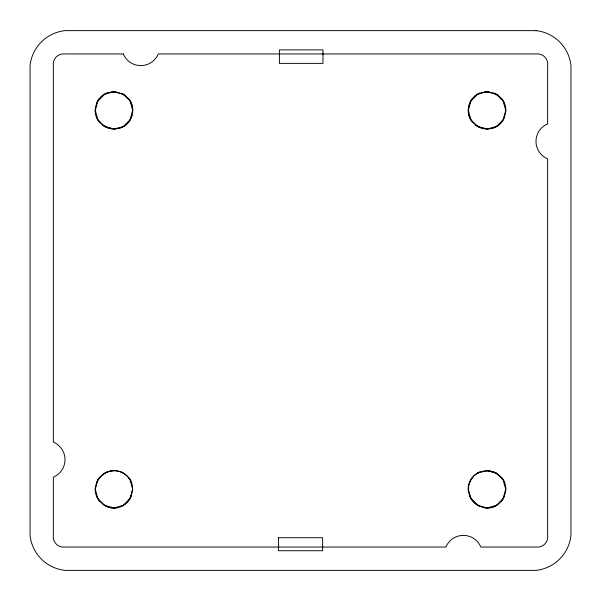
<?xml version="1.0" encoding="UTF-8"?>
<svg xmlns="http://www.w3.org/2000/svg" width="601" height="601" viewBox="0 0 601 601"><rect width="100%" height="100%" fill="white"/><g stroke="black" fill="none" stroke-linecap="round" stroke-linejoin="round"><path stroke-width="0.9" d="M132.002 115.212C138.508 91.885 101.997 82.104 95.965 105.558C89.459 128.884 125.97 138.666 132.002 115.212A18.654 18.654 0 0 1 128.779 121.74M468.998 105.558C462.492 128.884 499.003 138.666 505.035 115.212C511.541 91.885 475.03 82.104 468.998 105.558A18.654 18.654 0 0 1 472.221 99.03M477.69 473.1C451.486 490.581 486.269 524.508 503.172 498.575C517.176 470.966 470.41 457.812 468.367 489.252L470.861 498.575L477.69 505.403L487.02 507.905L496.343 505.403L503.172 498.575L505.666 489.252L503.172 479.921L496.343 473.1L487.02 470.598L477.69 473.1A18.654 18.654 0 0 1 479.876 472.018M123.31 473.1C114.167 468.284 103.334 471.192 97.828 479.921L95.334 489.252L97.828 498.575L104.657 505.403L113.98 507.905L123.31 505.403L130.139 498.575L132.633 489.252L130.139 479.921C111.996 454.191 78.971 488.08 104.657 505.403C125.504 517.724 144.405 484.992 123.31 473.1A18.654 18.654 0 0 0 121.124 472.018M505.509 486.818A18.654 18.654 0 0 1 505.509 491.686M504.547 495.622A18.654 18.654 0 0 1 501.302 501.242M497.711 504.532A18.654 18.654 0 0 1 492.625 507.041M491.062 507.454A18.654 18.654 0 0 1 482.979 507.454M479.876 506.485A18.654 18.654 0 0 1 469.486 495.622M468.525 491.686A18.654 18.654 0 0 1 468.525 486.818M469.486 482.873A18.654 18.654 0 0 1 472.221 477.893M487.02 470.598A18.654 18.654 0 0 1 491.062 471.041M492.625 471.462A18.654 18.654 0 0 1 497.711 473.971M501.302 477.254A18.654 18.654 0 0 1 504.547 482.873M503.916 118.269A18.654 18.654 0 0 1 501.302 122.379M498.372 125.181A18.654 18.654 0 0 1 491.843 128.404M490.258 128.757A18.654 18.654 0 0 1 483.775 128.757M482.19 128.404A18.654 18.654 0 0 1 475.661 125.181M472.221 121.74A18.654 18.654 0 0 1 468.998 115.212M468.652 113.627A18.654 18.654 0 0 1 468.652 107.143M475.023 96.1A18.654 18.654 0 0 1 479.876 93.155M484.586 91.893A18.654 18.654 0 0 1 489.454 91.893M493.391 92.854A18.654 18.654 0 0 1 499.01 96.1M501.302 98.391A18.654 18.654 0 0 1 504.547 104.011M505.509 107.955A18.654 18.654 0 0 1 505.509 112.823M131.514 495.622A18.654 18.654 0 0 1 121.124 506.485M118.021 507.454A18.654 18.654 0 0 1 109.938 507.454M108.375 507.041A18.654 18.654 0 0 1 103.289 504.532M99.698 501.242A18.654 18.654 0 0 1 96.453 495.622M95.491 491.686A18.654 18.654 0 0 1 95.491 486.818M96.453 482.873A18.654 18.654 0 0 1 99.698 477.254M103.289 473.971A18.654 18.654 0 0 1 108.375 471.462M109.938 471.041A18.654 18.654 0 0 1 113.98 470.598M128.779 477.893A18.654 18.654 0 0 1 131.514 482.873M132.475 486.818A18.654 18.654 0 0 1 132.475 491.686M132.348 107.143A18.654 18.654 0 0 1 132.348 113.627M125.339 125.181A18.654 18.654 0 0 1 118.81 128.404M117.225 128.757A18.654 18.654 0 0 1 110.742 128.757M109.157 128.404A18.654 18.654 0 0 1 102.628 125.181M99.698 122.379A18.654 18.654 0 0 1 97.084 118.269M95.491 112.823A18.654 18.654 0 0 1 95.491 107.955M96.453 104.011A18.654 18.654 0 0 1 99.698 98.391M101.99 96.1A18.654 18.654 0 0 1 107.609 92.854M111.546 91.893A18.654 18.654 0 0 1 116.414 91.893M121.124 93.155A18.654 18.654 0 0 1 125.977 96.1M128.779 99.03A18.654 18.654 0 0 1 132.002 105.558M278.421 537.722L278.421 550.719L322.639 550.719L322.639 537.722L278.421 537.722M322.977 53.955L322.97 63.383L279.412 63.383L279.412 49.875L322.977 49.875L322.977 53.955M97.828 101.058L95.334 110.389L97.828 119.712L104.657 126.541L113.98 129.035L123.31 126.541L130.139 119.712L132.633 110.389L130.139 101.058L123.31 94.237L113.98 91.735L104.657 94.237L97.828 101.058M470.861 101.058L468.367 110.389L470.861 119.712L477.69 126.541L487.02 129.035L496.343 126.541L503.172 119.712L505.666 110.389L503.172 101.058L496.343 94.237L487.02 91.735L477.69 94.237L470.861 101.058M535.979 30.636L65.021 30.636A39.343 39.343 0 0 0 30.05 65.614L30.05 535.386A39.343 39.343 0 0 0 65.021 570.364L535.979 570.364A39.343 39.343 0 0 0 570.95 535.386L570.95 65.614A39.343 39.343 0 0 0 535.979 30.636M123.31 53.955L65.021 53.955A10.307 10.307 0 0 0 53.361 65.614L53.361 442.133A18.947 18.947 0 0 1 53.361 477.104L53.361 535.386A10.307 10.307 0 0 0 65.021 547.045L445.889 547.045A18.939 18.939 0 0 1 480.86 547.045L535.979 547.045A10.307 10.307 0 0 0 547.639 535.386L547.639 158.867A18.947 18.947 0 0 1 547.639 123.896L547.639 65.614A10.307 10.307 0 0 0 535.979 53.955L158.281 53.955A18.947 18.947 0 0 1 123.31 53.955"/></g></svg>
